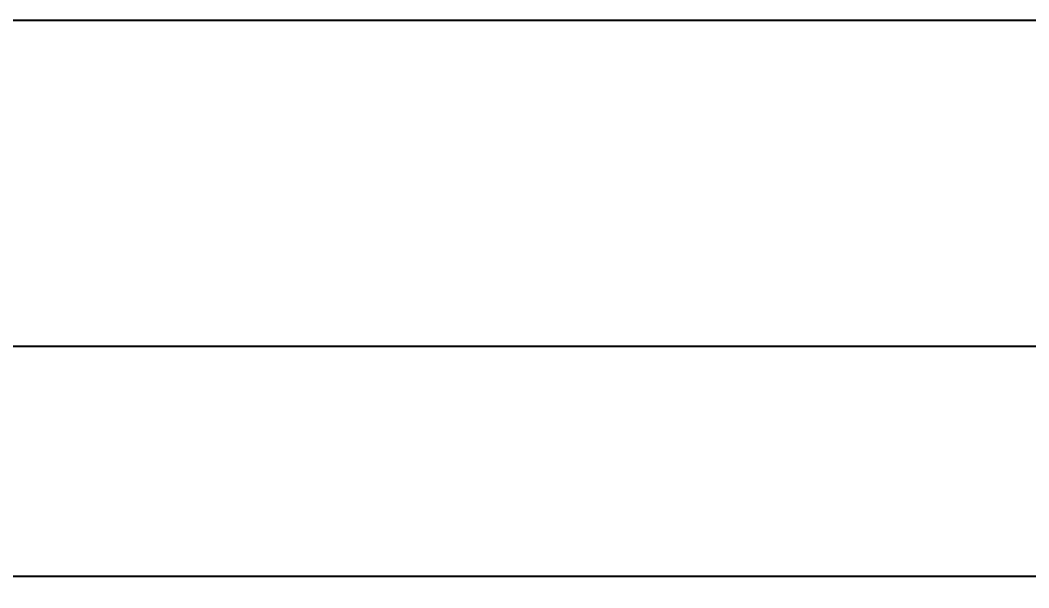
# Model space of a CAD drawing. Header units: millimetres. Extents: x -13735 to -2522, y -872 to 1555.
# Drawn here: x -6796.48 to -6774.83, y -812.97 to -800.79 of the extents above; entities that cross this region are included whole.
import ezdxf

# ---------------------------------------------------------------- set-up
doc = ezdxf.new("R2010")
doc.units = ezdxf.units.MM
doc.header["$LTSCALE"] = 0.3
doc.layers.add('DRAW', color=7, linetype='Continuous')
doc.styles.add('HZ0', font='romant.shx', dxfattribs={"width": 0.8, "bigfont": 'HZTXT0.shx'})
doc.dimstyles.new('与水平对齐', dxfattribs={"dimscale": 0.5, "dimtxt": 0.9, "dimasz": 1, "dimexe": 0.5, "dimexo": 0.5, "dimgap": 0.3, "dimtad": 1, "dimtxsty": 'Standard', "dimcen": 1, "dimclrd": 3, "dimclrt": 256, "dimazin": 0, "dimtfac": 1, "dimtmove": 0, "dimatfit": 3, "dimfxl": 0, "dimarcsym": 0})

# ---------------------------------------------------------------- blocks, each defined once
blk = doc.blocks.new('*D152')
at = {"layer": 'Defpoints', "color": 0}
for p in [(-6681.654, -805.765), (-6811.654, -807.589), (-6681.654, -812.724)]:
    blk.add_point(p, dxfattribs=at)
at = {"layer": 'DRAW', "color": 0, "lineweight": -2}
for p, q in [((-6681.654, -806.015), (-6681.654, -812.974)), ((-6811.654, -807.839), (-6811.654, -812.974))]:
    blk.add_line(p, q, dxfattribs=at)
at = {"layer": 'DRAW', "color": 3, "lineweight": -2}
blk.add_line((-6811.154, -812.724), (-6682.154, -812.724), dxfattribs=at)
at = {"layer": 'DRAW', "color": 3}
for points in [[(-6811.154, -812.641), (-6811.154, -812.808), (-6811.654, -812.724)], [(-6682.154, -812.641), (-6682.154, -812.808), (-6681.654, -812.724)]]:
    blk.add_solid(points, dxfattribs=at)
at = {"layer": 'DRAW', "color": 3, "insert": (-6746.654, -811.824), "char_height": 1.5, "attachment_point": 5, "style": 'HZ0'}
blk.add_mtext('130', dxfattribs=at)

msp = doc.modelspace()

# ---------------------------------------------------------------- linework, layer by layer
at = {"layer": 'DRAW'}
for p, q in [((-6803.154, -800.786), (-6687.154, -800.786)), ((-6803.154, -807.786), (-6687.154, -807.786))]:
    msp.add_line(p, q, dxfattribs=at)

# ---------------------------------------------------------------- dimensions: what is measured, and where the dimension line sits
dim = msp.add_linear_dim(base=(-6681.654, -812.724), p1=(-6811.654, -807.589), p2=(-6681.654, -805.765), angle=180, dimstyle='与水平对齐', override={"dimtxt": 3, "dimtxsty": 'HZ0', "dimclrt": 3, "dimfxl": 0.5, "dimarcsym": 1}, dxfattribs=at)
dim.commit()
dim.dimension.update_dxf_attribs({"geometry": '*D152', "text_midpoint": (-6746.654, -812.724), "dimtype": 160})

doc.saveas('drawing.dxf')
